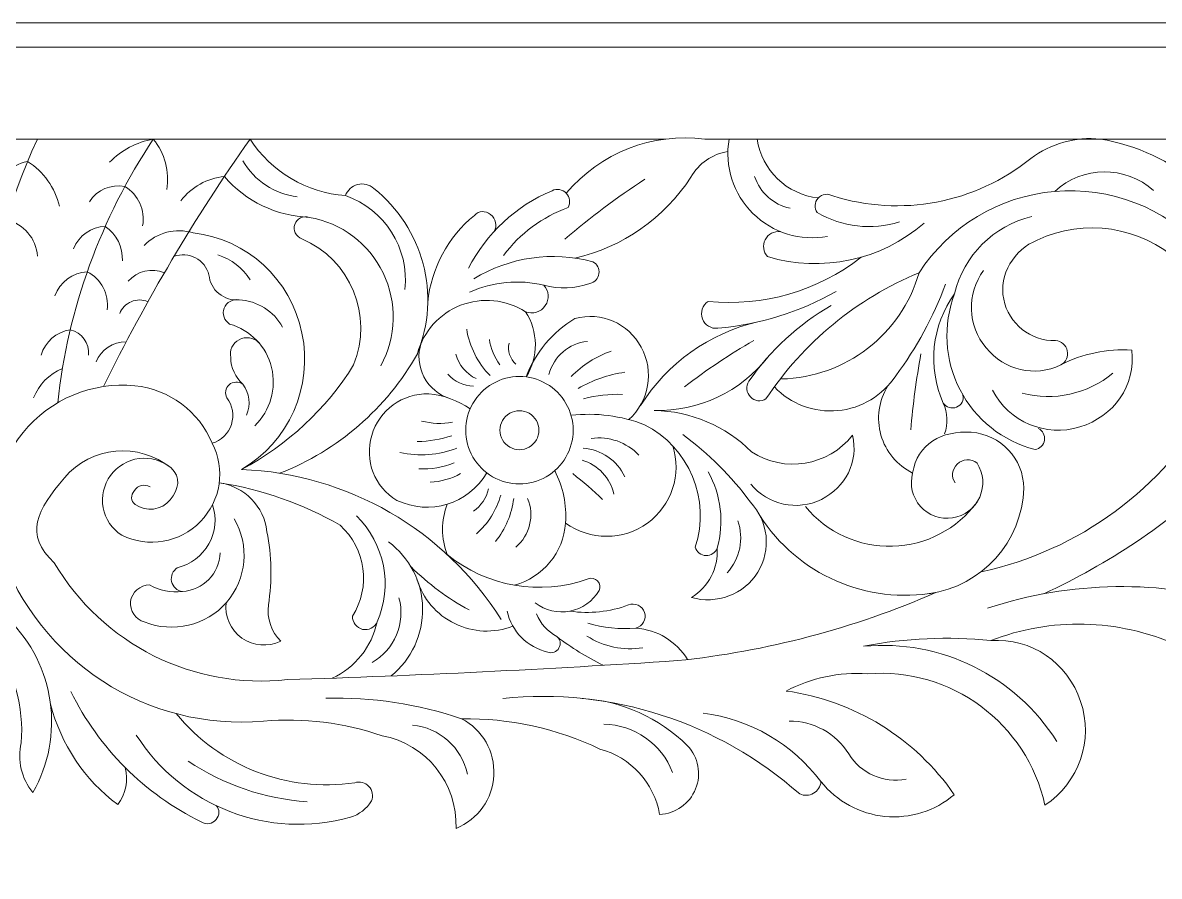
# Model space of a CAD drawing. Header units: millimetres. Extents: x 4332 to 4576, y 671 to 926.
# Drawn here: x 4437.22 to 4483.83, y 891.34 to 926.33 of the extents above; entities that cross this region are included whole.
import ezdxf

# ---------------------------------------------------------------- set-up
doc = ezdxf.new("R2010")
doc.units = ezdxf.units.MM
doc.header["$MEASUREMENT"] = 0
doc.layers.add('SITARA ALL', color=18, linetype='Continuous', true_color=0x000000)

msp = doc.modelspace()

# ---------------------------------------------------------------- linework, layer by layer
at = {"layer": 'SITARA ALL', "lineweight": 9}
for points, knots in [([(4332.3, 926.328), (4332.3, 926.328), (4576.3, 926.328), (4576.3, 926.328), (4576.3, 926.328), (4576.3, 804.328), (4576.3, 804.328), (4576.3, 804.328), (4332.3, 804.328), (4332.3, 804.328), (4332.3, 804.328), (4332.3, 926.328), (4332.3, 926.328)], [0, 0, 0, 0, 0.25, 0.25, 0.25, 0.5, 0.5, 0.5, 0.75, 0.75, 0.75, 1, 1, 1, 1]), ([(4529.529, 908.499), (4529.529, 908.499), (4529.529, 891.837), (4529.529, 891.837), (4529.529, 891.837), (4533.299, 891.837), (4533.299, 891.837), (4533.299, 891.837), (4533.299, 925.328), (4533.299, 925.328), (4533.299, 925.328), (4463.583, 925.328), (4463.583, 925.328), (4463.583, 925.328), (4433.299, 925.328), (4433.299, 925.328), (4433.299, 925.328), (4403.015, 925.328), (4403.015, 925.328), (4403.015, 925.328), (4333.3, 925.328), (4333.3, 925.328), (4333.3, 925.328), (4333.3, 891.837), (4333.3, 891.837), (4333.3, 891.837), (4337.069, 891.837), (4337.069, 891.837), (4337.069, 891.837), (4337.069, 908.499), (4337.069, 908.499)], [0, 0, 0, 0, 0.090909, 0.090909, 0.090909, 0.181818, 0.181818, 0.181818, 0.272727, 0.272727, 0.272727, 0.363636, 0.363636, 0.363636, 0.454545, 0.454545, 0.454545, 0.545455, 0.545455, 0.545455, 0.636364, 0.636364, 0.636364, 0.727273, 0.727273, 0.727273, 0.818182, 0.818182, 0.818182, 1, 1, 1, 1]), ([(4529.529, 913.281), (4529.529, 913.281), (4529.529, 921.559), (4529.529, 921.559), (4529.529, 921.559), (4465.192, 921.559), (4465.192, 921.559), (4463.043, 921.832), (4460.903, 920.996), (4459.511, 919.336)], [0, 0, 0, 0, 0.25, 0.25, 0.25, 0.5, 0.5, 0.5, 1, 1, 1, 1]), ([(4463.583, 921.559), (4463.583, 921.559), (4433.299, 921.559), (4433.299, 921.559), (4433.299, 921.559), (4403.015, 921.559), (4403.015, 921.559)], [0, 0, 0, 0, 0.333333, 0.333333, 0.333333, 1, 1, 1, 1]), ([(4437.825, 921.559), (4435.365, 916.277), (4434.827, 910.305), (4436.307, 904.669), (4435.783, 906.344), (4436.132, 908.171), (4437.238, 909.534), (4438.344, 910.897), (4440.075, 911.615), (4441.822, 911.447), (4443.232, 911.303), (4444.45, 910.397), (4444.993, 909.088)], [0, 0, 0, 0, 0.2, 0.2, 0.2, 0.4, 0.4, 0.4, 0.6, 0.6, 0.6, 1, 1, 1, 1]), ([(4443.131, 919.486), (4443.254, 920.224), (4443.052, 920.979), (4442.578, 921.559), (4440.424, 918.321), (4439.079, 914.615), (4438.657, 910.749)], [0, 0, 0, 0, 0.333333, 0.333333, 0.333333, 1, 1, 1, 1]), ([(4452.897, 915.398), (4453.076, 917.091), (4452.067, 918.683), (4450.458, 919.24), (4448.863, 919.356), (4447.414, 920.215), (4446.546, 921.559), (4444.282, 918.337), (4442.27, 914.945), (4440.53, 911.412)], [0, 0, 0, 0, 0.25, 0.25, 0.25, 0.5, 0.5, 0.5, 1, 1, 1, 1]), ([(4466.189, 921.559), (4465.995, 920.443), (4466.36, 919.304), (4467.166, 918.509), (4467.972, 917.713), (4469.108, 917.362), (4470.221, 917.571)], [0, 0, 0, 0, 0.333333, 0.333333, 0.333333, 1, 1, 1, 1]), ([(4479.094, 902.918), (4481.736, 904.14), (4484.17, 905.77), (4486.305, 907.749), (4488.311, 910.039), (4488.921, 913.235), (4487.899, 916.103), (4486.877, 918.97), (4484.416, 921.054), (4481.414, 921.559), (4480.396, 921.663), (4479.377, 921.379), (4478.56, 920.762), (4476.282, 918.923), (4473.231, 918.348), (4470.439, 919.229), (4470.243, 919.344), (4469.993, 919.306), (4469.841, 919.137), (4469.689, 918.968), (4469.668, 918.726), (4469.804, 918.543), (4470.824, 917.948), (4472.047, 917.81), (4473.175, 918.162)], [0, 0, 0, 0, 0.111111, 0.111111, 0.111111, 0.222222, 0.222222, 0.222222, 0.333333, 0.333333, 0.333333, 0.444444, 0.444444, 0.444444, 0.555556, 0.555556, 0.555556, 0.666667, 0.666667, 0.666667, 0.777778, 0.777778, 0.777778, 1, 1, 1, 1]), ([(4459.869, 916.683), (4461.827, 917.126), (4463.533, 918.315), (4464.626, 919.999), (4464.946, 920.56), (4465.502, 920.946), (4466.139, 921.05)], [0, 0, 0, 0, 0.333333, 0.333333, 0.333333, 1, 1, 1, 1]), ([(4438.73, 918.804), (4438.549, 919.564), (4438.08, 920.224), (4437.421, 920.645), (4436.708, 920.475), (4436.143, 919.935), (4435.94, 919.231)], [0, 0, 0, 0, 0.333333, 0.333333, 0.333333, 1, 1, 1, 1]), ([(4456.841, 901.866), (4454.521, 905.545), (4450.542, 907.844), (4446.196, 908.014), (4448.082, 909.011), (4449.669, 910.491), (4450.794, 912.303), (4451.612, 914.32), (4450.669, 916.618), (4448.668, 917.474), (4448.552, 917.514), (4448.456, 917.598), (4448.402, 917.709), (4448.348, 917.819), (4448.34, 917.947), (4448.38, 918.063), (4448.42, 918.18), (4448.505, 918.275), (4448.616, 918.329), (4448.726, 918.382), (4448.854, 918.389), (4448.97, 918.348), (4447.63, 918.399), (4446.37, 919.007), (4445.495, 920.024), (4444.785, 919.958), (4444.136, 919.596), (4443.708, 919.026)], [0, 0, 0, 0, 0.1, 0.1, 0.1, 0.2, 0.2, 0.2, 0.3, 0.3, 0.3, 0.4, 0.4, 0.4, 0.5, 0.5, 0.5, 0.6, 0.6, 0.6, 0.7, 0.7, 0.7, 0.8, 0.8, 0.8, 1, 1, 1, 1]), ([(4442.142, 918.004), (4442.257, 918.642), (4441.968, 919.283), (4441.413, 919.617), (4440.847, 919.723), (4440.274, 919.477), (4439.963, 918.992)], [0, 0, 0, 0, 0.333333, 0.333333, 0.333333, 1, 1, 1, 1]), ([(4453.405, 912.76), (4454.376, 915.166), (4453.651, 917.922), (4451.619, 919.535), (4451.44, 919.697), (4451.192, 919.758), (4450.958, 919.698), (4450.725, 919.638), (4450.538, 919.468), (4450.458, 919.24)], [0, 0, 0, 0, 0.25, 0.25, 0.25, 0.5, 0.5, 0.5, 1, 1, 1, 1]), ([(4456.943, 916.79), (4457.61, 917.692), (4458.531, 918.373), (4459.588, 918.747), (4459.692, 918.941), (4459.659, 919.179), (4459.507, 919.337), (4459.355, 919.495), (4459.123, 919.539), (4458.927, 919.442), (4457.447, 918.819), (4456.235, 917.695), (4455.503, 916.267)], [0, 0, 0, 0, 0.2, 0.2, 0.2, 0.4, 0.4, 0.4, 0.6, 0.6, 0.6, 1, 1, 1, 1]), ([(4485.594, 917.084), (4484.04, 918.752), (4481.804, 919.611), (4479.533, 919.411), (4477.262, 919.212), (4475.218, 917.99), (4473.978, 916.076)], [0, 0, 0, 0, 0.333333, 0.333333, 0.333333, 1, 1, 1, 1]), ([(4456.549, 917.769), (4456.689, 918.002), (4456.628, 918.304), (4456.408, 918.465), (4456.187, 918.625), (4455.926, 918.636), (4455.747, 918.43), (4454.662, 917.544), (4453.973, 916.264), (4453.831, 914.87)], [0, 0, 0, 0, 0.25, 0.25, 0.25, 0.5, 0.5, 0.5, 1, 1, 1, 1]), ([(4437.83, 916.759), (4437.776, 917.48), (4437.265, 918.084), (4436.562, 918.253), (4436.081, 917.972), (4435.687, 917.564), (4435.423, 917.073)], [0, 0, 0, 0, 0.333333, 0.333333, 0.333333, 1, 1, 1, 1]), ([(4451.908, 912.269), (4452.552, 913.446), (4452.587, 914.862), (4452.002, 916.069), (4451.417, 917.277), (4450.294, 918.125), (4448.97, 918.348)], [0, 0, 0, 0, 0.333333, 0.333333, 0.333333, 1, 1, 1, 1]), ([(4468.295, 917.764), (4468.038, 917.797), (4467.788, 917.665), (4467.67, 917.434), (4467.552, 917.203), (4467.589, 916.928), (4467.766, 916.739), (4470, 916.073), (4472.418, 916.588), (4474.185, 918.108)], [0, 0, 0, 0, 0.25, 0.25, 0.25, 0.5, 0.5, 0.5, 1, 1, 1, 1]), ([(4476.986, 911.268), (4477.657, 909.963), (4479.167, 909.327), (4480.569, 909.758), (4481.972, 910.188), (4482.876, 911.449), (4482.7, 912.906), (4481.691, 912.974), (4480.684, 912.764), (4479.786, 912.298), (4479.997, 912.409), (4480.108, 912.648), (4480.057, 912.881), (4480.006, 913.114), (4479.813, 913.283), (4479.575, 913.295), (4478.548, 913.271), (4477.652, 913.986), (4477.448, 914.993), (4477.243, 915.999), (4477.873, 917.038), (4478.827, 917.417), (4480.762, 918.328), (4483.056, 917.982), (4484.636, 916.54), (4486.216, 915.098), (4486.757, 912.808), (4486.026, 910.798), (4483.996, 907.224), (4480.537, 904.684), (4476.52, 903.815)], [0, 0, 0, 0, 0.090909, 0.090909, 0.090909, 0.181818, 0.181818, 0.181818, 0.272727, 0.272727, 0.272727, 0.363636, 0.363636, 0.363636, 0.454545, 0.454545, 0.454545, 0.545455, 0.545455, 0.545455, 0.636364, 0.636364, 0.636364, 0.727273, 0.727273, 0.727273, 0.818182, 0.818182, 0.818182, 1, 1, 1, 1]), ([(4441.311, 916.566), (4441.338, 917.127), (4441.073, 917.662), (4440.611, 917.981), (4440.03, 917.969), (4439.515, 917.606), (4439.311, 917.062)], [0, 0, 0, 0, 0.333333, 0.333333, 0.333333, 1, 1, 1, 1]), ([(4446.196, 908.014), (4448.14, 909.15), (4449.138, 911.403), (4448.674, 913.606), (4448.21, 915.809), (4446.446, 917.46), (4444.209, 917.715), (4443.495, 917.928), (4442.722, 917.73), (4442.2, 917.198)], [0, 0, 0, 0, 0.25, 0.25, 0.25, 0.5, 0.5, 0.5, 1, 1, 1, 1]), ([(4443.431, 916.752), (4443.72, 916.854), (4444.038, 916.831), (4444.31, 916.688), (4444.581, 916.545), (4444.781, 916.294), (4444.862, 915.998), (4444.887, 915.697), (4445.032, 915.418), (4445.265, 915.224), (4445.498, 915.031), (4445.797, 914.938), (4446.099, 914.969)], [0, 0, 0, 0, 0.2, 0.2, 0.2, 0.4, 0.4, 0.4, 0.6, 0.6, 0.6, 1, 1, 1, 1]), ([(4458.592, 915.564), (4459.217, 915.403), (4459.874, 915.429), (4460.483, 915.638), (4460.679, 915.683), (4460.827, 915.845), (4460.853, 916.045), (4460.879, 916.244), (4460.782, 916.437), (4460.604, 916.531), (4458.948, 916.978), (4457.183, 916.723), (4455.721, 915.826)], [0, 0, 0, 0, 0.2, 0.2, 0.2, 0.4, 0.4, 0.4, 0.6, 0.6, 0.6, 1, 1, 1, 1]), ([(4471.604, 916.717), (4469.826, 915.324), (4467.576, 914.675), (4465.329, 914.906), (4465.095, 914.751), (4464.999, 914.454), (4465.099, 914.191), (4465.198, 913.928), (4465.452, 913.767), (4465.73, 913.805), (4467.433, 913.956), (4469.084, 914.468), (4470.574, 915.307)], [0, 0, 0, 0, 0.2, 0.2, 0.2, 0.4, 0.4, 0.4, 0.6, 0.6, 0.6, 1, 1, 1, 1]), ([(4440.682, 914.564), (4440.769, 915.202), (4440.446, 915.826), (4439.873, 916.121), (4439.269, 916.092), (4438.744, 915.699), (4438.546, 915.127)], [0, 0, 0, 0, 0.333333, 0.333333, 0.333333, 1, 1, 1, 1]), ([(4447.759, 907.859), (4450.152, 908.79), (4452.147, 910.521), (4453.405, 912.76), (4453.647, 913.666), (4454.307, 914.403), (4455.181, 914.744), (4456.056, 915.085), (4457.046, 914.985), (4457.838, 914.483), (4458.134, 914.363), (4458.473, 914.466), (4458.651, 914.73), (4458.83, 914.994), (4458.813, 915.333), (4458.592, 915.564), (4457.573, 915.815), (4456.5, 915.715), (4455.545, 915.279)], [0, 0, 0, 0, 0.142857, 0.142857, 0.142857, 0.285714, 0.285714, 0.285714, 0.428571, 0.428571, 0.428571, 0.571429, 0.571429, 0.571429, 0.714286, 0.714286, 0.714286, 1, 1, 1, 1]), ([(4470.374, 914.739), (4469.038, 913.961), (4467.887, 912.903), (4467, 911.637), (4466.867, 911.432), (4466.894, 911.162), (4467.065, 910.987), (4467.235, 910.813), (4467.494, 910.774), (4467.701, 910.903), (4469.227, 913.217), (4471.415, 915.02), (4473.978, 916.076), (4473.252, 913.548), (4470.963, 911.786), (4468.334, 911.724)], [0, 0, 0, 0, 0.166667, 0.166667, 0.166667, 0.333333, 0.333333, 0.333333, 0.5, 0.5, 0.5, 0.666667, 0.666667, 0.666667, 1, 1, 1, 1]), ([(4476.622, 916.173), (4475.925, 915.215), (4475.968, 913.907), (4476.726, 912.996), (4477.484, 912.086), (4478.718, 911.786), (4479.786, 912.298)], [0, 0, 0, 0, 0.333333, 0.333333, 0.333333, 1, 1, 1, 1]), ([(4468.044, 911.398), (4468.717, 910.694), (4469.676, 910.335), (4470.646, 910.425), (4471.617, 910.516), (4472.489, 911.039), (4473.021, 911.856), (4473.878, 913.002), (4474.565, 914.266), (4475.059, 915.609)], [0, 0, 0, 0, 0.25, 0.25, 0.25, 0.5, 0.5, 0.5, 1, 1, 1, 1]), ([(4442.358, 914.893), (4442.14, 914.985), (4441.894, 914.985), (4441.676, 914.893), (4441.458, 914.801), (4441.286, 914.627), (4441.199, 914.407)], [0, 0, 0, 0, 0.333333, 0.333333, 0.333333, 1, 1, 1, 1]), ([(4446.74, 909.808), (4447.379, 910.424), (4447.641, 911.334), (4447.426, 912.195), (4447.211, 913.056), (4446.561, 913.734), (4445.708, 913.977), (4445.487, 914.113), (4445.393, 914.385), (4445.484, 914.628), (4445.575, 914.87), (4445.843, 915.011), (4446.099, 914.969), (4446.846, 914.928), (4447.52, 914.504), (4447.881, 913.848)], [0, 0, 0, 0, 0.166667, 0.166667, 0.166667, 0.333333, 0.333333, 0.333333, 0.5, 0.5, 0.5, 0.666667, 0.666667, 0.666667, 1, 1, 1, 1]), ([(4474.972, 910.738), (4474.315, 912.206), (4474.493, 913.915), (4475.437, 915.218), (4474.946, 913.935), (4475.027, 912.504), (4475.657, 911.284), (4476.288, 910.064), (4477.402, 909.173), (4478.733, 908.832), (4478.934, 908.86), (4479.092, 909.018), (4479.121, 909.219), (4479.149, 909.42), (4479.048, 909.613), (4478.864, 909.697)], [0, 0, 0, 0, 0.166667, 0.166667, 0.166667, 0.333333, 0.333333, 0.333333, 0.5, 0.5, 0.5, 0.666667, 0.666667, 0.666667, 1, 1, 1, 1]), ([(4462.073, 910.06), (4462.913, 910.807), (4463.126, 912.035), (4462.586, 913.021), (4462.046, 914.006), (4460.951, 914.503), (4459.869, 914.198), (4458.951, 913.651), (4458.245, 912.808), (4457.868, 911.808), (4458.38, 912.629), (4458.369, 913.673), (4457.838, 914.483)], [0, 0, 0, 0, 0.2, 0.2, 0.2, 0.4, 0.4, 0.4, 0.6, 0.6, 0.6, 1, 1, 1, 1]), ([(4439.918, 912.701), (4439.97, 913.185), (4439.65, 913.631), (4439.174, 913.733), (4438.602, 913.665), (4438.13, 913.255), (4437.984, 912.699)], [0, 0, 0, 0, 0.333333, 0.333333, 0.333333, 1, 1, 1, 1]), ([(4446.903, 913.211), (4446.691, 913.426), (4446.362, 913.476), (4446.096, 913.332), (4445.83, 913.189), (4445.688, 912.897), (4445.751, 912.602), (4445.762, 912.185), (4445.94, 911.79), (4446.246, 911.506), (4446.533, 911.147), (4446.591, 910.655), (4446.396, 910.238)], [0, 0, 0, 0, 0.2, 0.2, 0.2, 0.4, 0.4, 0.4, 0.6, 0.6, 0.6, 1, 1, 1, 1]), ([(4453.565, 913.208), (4453.41, 912.744), (4453.451, 912.238), (4453.678, 911.805), (4453.904, 911.373), (4454.295, 911.052), (4454.764, 910.915)], [0, 0, 0, 0, 0.333333, 0.333333, 0.333333, 1, 1, 1, 1]), ([(4467.074, 907.417), (4467.776, 906.557), (4468.979, 906.296), (4469.974, 906.788), (4470.969, 907.279), (4471.505, 908.339), (4471.25, 909.419), (4470.254, 908.155), (4468.456, 907.86), (4467.107, 908.736), (4466.047, 909.798), (4464.618, 910.406), (4463.118, 910.434), (4464.934, 910.385), (4466.664, 911.198), (4467.784, 912.626)], [0, 0, 0, 0, 0.166667, 0.166667, 0.166667, 0.333333, 0.333333, 0.333333, 0.5, 0.5, 0.5, 0.666667, 0.666667, 0.666667, 1, 1, 1, 1]), ([(4443.307, 908.078), (4442.942, 908.38), (4442.469, 908.518), (4441.999, 908.46), (4441.529, 908.402), (4441.106, 908.154), (4440.826, 907.772), (4440.547, 907.39), (4440.438, 906.909), (4440.524, 906.444), (4440.611, 905.978), (4440.884, 905.571), (4441.283, 905.315), (4442.366, 904.786), (4443.667, 905.013), (4444.507, 905.878), (4445.348, 906.742), (4445.552, 908.02), (4444.993, 909.088), (4445.365, 909.203), (4445.658, 909.492), (4445.778, 909.862), (4445.898, 910.232), (4445.833, 910.635), (4445.6, 910.947), (4445.499, 911.126), (4445.536, 911.351), (4445.689, 911.487), (4445.842, 911.624), (4446.08, 911.627), (4446.246, 911.506)], [0, 0, 0, 0, 0.090909, 0.090909, 0.090909, 0.181818, 0.181818, 0.181818, 0.272727, 0.272727, 0.272727, 0.363636, 0.363636, 0.363636, 0.454545, 0.454545, 0.454545, 0.545455, 0.545455, 0.545455, 0.636364, 0.636364, 0.636364, 0.727273, 0.727273, 0.727273, 0.818182, 0.818182, 0.818182, 1, 1, 1, 1]), ([(4459.794, 909.623), (4459.794, 910.41), (4459.374, 911.137), (4458.693, 911.53), (4458.012, 911.923), (4457.173, 911.923), (4456.492, 911.53), (4455.81, 911.137), (4455.391, 910.41), (4455.391, 909.623), (4455.391, 908.837), (4455.81, 908.11), (4456.492, 907.717), (4457.173, 907.324), (4458.012, 907.324), (4458.693, 907.717), (4459.374, 908.11), (4459.794, 908.837), (4459.794, 909.623)], [0, 0, 0, 0, 0.166667, 0.166667, 0.166667, 0.333333, 0.333333, 0.333333, 0.5, 0.5, 0.5, 0.666667, 0.666667, 0.666667, 0.833333, 0.833333, 0.833333, 1, 1, 1, 1]), ([(4455.573, 910.499), (4455.07, 910.847), (4454.485, 911.058), (4453.876, 911.11), (4452.798, 911.147), (4451.833, 910.447), (4451.534, 909.412), (4451.234, 908.376), (4451.637, 907.292), (4452.568, 906.748), (4453.904, 906.107), (4455.506, 906.597), (4456.252, 907.877)], [0, 0, 0, 0, 0.2, 0.2, 0.2, 0.4, 0.4, 0.4, 0.6, 0.6, 0.6, 1, 1, 1, 1]), ([(4474.39, 902.922), (4476.563, 903.232), (4478.201, 905.053), (4478.274, 907.247), (4478.258, 908.454), (4477.323, 909.448), (4476.12, 909.537), (4474.917, 909.626), (4473.907, 909.058), (4473.714, 907.867), (4473.081, 908.181), (4472.609, 908.747), (4472.415, 909.426), (4472.221, 910.105), (4472.324, 910.839), (4472.696, 911.439)], [0, 0, 0, 0, 0.166667, 0.166667, 0.166667, 0.333333, 0.333333, 0.333333, 0.5, 0.5, 0.5, 0.666667, 0.666667, 0.666667, 1, 1, 1, 1]), ([(4475.027, 909.468), (4475.161, 909.884), (4475.142, 910.335), (4474.972, 910.738), (4475.089, 910.558), (4475.318, 910.487), (4475.516, 910.571), (4475.714, 910.655), (4475.827, 910.852), (4475.778, 911.061)], [0, 0, 0, 0, 0.25, 0.25, 0.25, 0.5, 0.5, 0.5, 1, 1, 1, 1]), ([(4458.392, 909.623), (4458.392, 909.338), (4458.24, 909.074), (4457.992, 908.931), (4457.745, 908.788), (4457.44, 908.788), (4457.192, 908.931), (4456.945, 909.074), (4456.793, 909.338), (4456.793, 909.623), (4456.793, 909.909), (4456.945, 910.173), (4457.192, 910.316), (4457.44, 910.459), (4457.745, 910.459), (4457.992, 910.316), (4458.24, 910.173), (4458.392, 909.909), (4458.392, 909.623)], [0, 0, 0, 0, 0.166667, 0.166667, 0.166667, 0.333333, 0.333333, 0.333333, 0.5, 0.5, 0.5, 0.666667, 0.666667, 0.666667, 0.833333, 0.833333, 0.833333, 1, 1, 1, 1]), ([(4459.707, 910.236), (4460.728, 910.35), (4461.762, 910.217), (4462.721, 909.85), (4464.554, 908.918), (4465.436, 906.789), (4464.804, 904.832), (4464.857, 904.633), (4465.033, 904.492), (4465.239, 904.485), (4465.445, 904.477), (4465.629, 904.599), (4465.697, 904.794), (4465.997, 905.842), (4465.863, 906.966), (4465.324, 907.915)], [0, 0, 0, 0, 0.166667, 0.166667, 0.166667, 0.333333, 0.333333, 0.333333, 0.5, 0.5, 0.5, 0.666667, 0.666667, 0.666667, 1, 1, 1, 1]), ([(4429.961, 901.873), (4428.051, 900.006), (4427.638, 897.089), (4428.958, 894.768), (4429.427, 895.338), (4429.603, 896.093), (4429.435, 896.812), (4429.324, 898.273), (4429.721, 899.729), (4430.56, 900.932), (4432.272, 903.484), (4433.223, 906.469), (4433.299, 909.542), (4433.376, 906.469), (4434.326, 903.484), (4436.039, 900.932), (4436.878, 899.73), (4437.275, 898.273), (4437.163, 896.812), (4436.996, 896.093), (4437.172, 895.338), (4437.641, 894.768), (4438.959, 897.09), (4438.549, 900.007), (4436.638, 901.873)], [0, 0, 0, 0, 0.111111, 0.111111, 0.111111, 0.222222, 0.222222, 0.222222, 0.333333, 0.333333, 0.333333, 0.444444, 0.444444, 0.444444, 0.555556, 0.555556, 0.555556, 0.666667, 0.666667, 0.666667, 0.777778, 0.777778, 0.777778, 1, 1, 1, 1]), ([(4464.289, 909.444), (4465.35, 908.668), (4466.285, 907.734), (4467.063, 906.674), (4467.801, 905.897), (4467.927, 904.721), (4467.37, 903.805), (4466.813, 902.888), (4465.671, 902.471), (4464.641, 902.768), (4465.348, 903.19), (4465.756, 903.973), (4465.697, 904.794)], [0, 0, 0, 0, 0.2, 0.2, 0.2, 0.4, 0.4, 0.4, 0.6, 0.6, 0.6, 1, 1, 1, 1]), ([(4442.445, 907.301), (4442.226, 907.432), (4441.942, 907.367), (4441.801, 907.154), (4441.66, 906.941), (4441.626, 906.734), (4441.832, 906.583), (4442.288, 906.256), (4442.919, 906.339), (4443.275, 906.773), (4443.63, 907.207), (4443.718, 907.696), (4443.307, 908.078), (4441.977, 909.148), (4440.038, 908.967), (4438.93, 907.668), (4437.822, 906.37), (4437.252, 905.335), (4438.519, 904.191), (4440.485, 900.846), (4444.228, 898.969), (4448.084, 899.398), (4453.417, 899.563), (4458.746, 899.823), (4464.07, 900.176), (4467.724, 900.555), (4471.297, 901.495), (4474.663, 902.966), (4471.842, 902.458), (4468.991, 903.707), (4467.448, 906.122)], [0, 0, 0, 0, 0.090909, 0.090909, 0.090909, 0.181818, 0.181818, 0.181818, 0.272727, 0.272727, 0.272727, 0.363636, 0.363636, 0.363636, 0.454545, 0.454545, 0.454545, 0.545455, 0.545455, 0.545455, 0.636364, 0.636364, 0.636364, 0.727273, 0.727273, 0.727273, 0.818182, 0.818182, 0.818182, 1, 1, 1, 1]), ([(4463.875, 908.983), (4464.253, 907.815), (4463.837, 906.536), (4462.845, 905.812), (4461.853, 905.088), (4460.482, 905.102), (4459.484, 905.818), (4459.534, 906.561), (4459.381, 907.303), (4459.04, 907.965)], [0, 0, 0, 0, 0.25, 0.25, 0.25, 0.5, 0.5, 0.5, 1, 1, 1, 1]), ([(4473.714, 907.867), (4473.582, 907.387), (4473.703, 906.873), (4474.034, 906.502), (4474.365, 906.131), (4474.858, 905.952), (4475.35, 906.029), (4475.841, 906.105), (4476.261, 906.426), (4476.464, 906.88), (4476.666, 907.335), (4476.627, 907.857), (4476.356, 908.274), (4476.115, 908.469), (4475.765, 908.452), (4475.544, 908.235), (4475.323, 908.017), (4475.271, 907.708), (4475.462, 907.464)], [0, 0, 0, 0, 0.142857, 0.142857, 0.142857, 0.285714, 0.285714, 0.285714, 0.428571, 0.428571, 0.428571, 0.571429, 0.571429, 0.571429, 0.714286, 0.714286, 0.714286, 1, 1, 1, 1]), ([(4449.91, 899.458), (4450.856, 899.889), (4451.541, 900.743), (4451.755, 901.761), (4451.653, 901.532), (4451.404, 901.406), (4451.159, 901.46), (4450.914, 901.514), (4450.742, 901.749), (4450.745, 902), (4451.507, 903.201), (4451.293, 904.775), (4450.236, 905.728), (4448.708, 906.613), (4447.028, 907.203), (4445.282, 907.467), (4446.316, 907.326), (4447.122, 906.5), (4447.24, 905.464), (4447.433, 904.474), (4447.452, 903.457), (4447.295, 902.461), (4447.232, 901.914), (4447.418, 901.368), (4447.803, 900.974), (4447.289, 900.725), (4446.681, 900.774), (4446.215, 901.103), (4445.748, 901.432), (4445.498, 901.995), (4445.561, 902.563)], [0, 0, 0, 0, 0.090909, 0.090909, 0.090909, 0.181818, 0.181818, 0.181818, 0.272727, 0.272727, 0.272727, 0.363636, 0.363636, 0.363636, 0.454545, 0.454545, 0.454545, 0.545455, 0.545455, 0.545455, 0.636364, 0.636364, 0.636364, 0.727273, 0.727273, 0.727273, 0.818182, 0.818182, 0.818182, 1, 1, 1, 1]), ([(4445.321, 904.598), (4445.292, 903.75), (4444.622, 903.063), (4443.775, 903.012), (4443.555, 903.041), (4443.377, 903.205), (4443.328, 903.421), (4443.28, 903.638), (4443.377, 903.865), (4443.563, 903.985), (4444.111, 904.115), (4444.58, 904.468), (4444.855, 904.96), (4445.13, 905.452), (4445.187, 906.033), (4445.011, 906.568)], [0, 0, 0, 0, 0.166667, 0.166667, 0.166667, 0.333333, 0.333333, 0.333333, 0.5, 0.5, 0.5, 0.666667, 0.666667, 0.666667, 1, 1, 1, 1]), ([(4458.239, 902.541), (4458.645, 902.23), (4459.164, 902.109), (4459.665, 902.207), (4460.166, 902.305), (4460.599, 902.61), (4460.858, 903.05), (4460.921, 903.181), (4460.898, 903.338), (4460.798, 903.444), (4460.699, 903.55), (4460.547, 903.585), (4460.412, 903.53), (4458.445, 902.828), (4456.252, 903.205), (4454.631, 904.522), (4454.376, 905.188), (4454.376, 905.926), (4454.631, 906.592)], [0, 0, 0, 0, 0.142857, 0.142857, 0.142857, 0.285714, 0.285714, 0.285714, 0.428571, 0.428571, 0.428571, 0.571429, 0.571429, 0.571429, 0.714286, 0.714286, 0.714286, 1, 1, 1, 1]), ([(4469.32, 906.493), (4470.194, 905.427), (4471.511, 904.826), (4472.888, 904.864), (4474.266, 904.902), (4475.543, 905.568), (4476.356, 906.68)], [0, 0, 0, 0, 0.333333, 0.333333, 0.333333, 1, 1, 1, 1]), ([(4445.893, 905.994), (4446.532, 904.903), (4446.406, 903.526), (4445.581, 902.567), (4444.755, 901.609), (4443.382, 901.293), (4442.208, 901.764), (4441.842, 901.867), (4441.604, 902.22), (4441.647, 902.598), (4441.689, 902.976), (4442.04, 903.268), (4442.42, 903.287), (4442.832, 903.055), (4443.306, 902.959), (4443.775, 903.012)], [0, 0, 0, 0, 0.166667, 0.166667, 0.166667, 0.333333, 0.333333, 0.333333, 0.5, 0.5, 0.5, 0.666667, 0.666667, 0.666667, 1, 1, 1, 1]), ([(4452.327, 899.55), (4453.165, 900.226), (4453.643, 901.252), (4453.622, 902.329), (4453.6, 903.406), (4453.087, 904.407), (4452.222, 905.049)], [0, 0, 0, 0, 0.333333, 0.333333, 0.333333, 1, 1, 1, 1]), ([(4436.307, 904.669), (4437.89, 900.15), (4442.328, 897.28), (4447.097, 897.699), (4448.742, 897.838), (4450.399, 897.633), (4451.96, 897.098), (4453.772, 896.76), (4455.062, 895.142), (4454.993, 893.301), (4455.892, 893.663), (4456.498, 894.515), (4456.543, 895.483), (4456.589, 896.45), (4456.08, 897.349), (4455.219, 897.794)], [0, 0, 0, 0, 0.166667, 0.166667, 0.166667, 0.333333, 0.333333, 0.333333, 0.5, 0.5, 0.5, 0.666667, 0.666667, 0.666667, 1, 1, 1, 1]), ([(4453.389, 903.516), (4453.629, 902.72), (4454.19, 902.059), (4454.938, 901.693), (4455.685, 901.328), (4456.547, 901.289), (4457.323, 901.589)], [0, 0, 0, 0, 0.333333, 0.333333, 0.333333, 1, 1, 1, 1]), ([(4501.063, 902.009), (4504.389, 901.491), (4507.085, 899.034), (4507.913, 895.771), (4508.082, 895.084), (4507.814, 894.363), (4507.236, 893.953), (4506.659, 893.544), (4505.877, 893.537), (4505.285, 893.924), (4505.869, 897.364), (4503.565, 900.626), (4500.126, 901.215), (4500.942, 900.383), (4501.264, 899.184), (4500.976, 898.054), (4500.687, 896.924), (4499.819, 896.024), (4498.704, 895.684), (4499.099, 898.537), (4497.685, 901.333), (4495.152, 902.702), (4492.71, 901.454), (4489.834, 901.374), (4487.326, 902.483), (4483.876, 903.504), (4480.199, 903.451), (4476.781, 902.327)], [0, 0, 0, 0, 0.1, 0.1, 0.1, 0.2, 0.2, 0.2, 0.3, 0.3, 0.3, 0.4, 0.4, 0.4, 0.5, 0.5, 0.5, 0.6, 0.6, 0.6, 0.7, 0.7, 0.7, 0.8, 0.8, 0.8, 1, 1, 1, 1]), ([(4460.396, 901.71), (4461.036, 901.523), (4461.704, 901.455), (4462.369, 901.509), (4462.503, 901.543), (4462.617, 901.632), (4462.683, 901.753), (4462.75, 901.874), (4462.764, 902.017), (4462.721, 902.149), (4462.678, 902.28), (4462.583, 902.388), (4462.457, 902.447), (4462.332, 902.506), (4462.189, 902.511), (4462.06, 902.46), (4461.296, 902.174), (4460.471, 902.086), (4459.664, 902.206)], [0, 0, 0, 0, 0.142857, 0.142857, 0.142857, 0.285714, 0.285714, 0.285714, 0.428571, 0.428571, 0.428571, 0.571429, 0.571429, 0.571429, 0.714286, 0.714286, 0.714286, 1, 1, 1, 1]), ([(4456.912, 898.628), (4461.337, 899.084), (4465.754, 897.661), (4469.083, 894.71), (4469.266, 894.629), (4469.477, 894.64), (4469.65, 894.741), (4469.823, 894.841), (4469.937, 895.017), (4469.957, 895.216), (4470.602, 894.406), (4471.548, 893.892), (4472.579, 893.792), (4473.61, 893.692), (4474.633, 894.01), (4475.422, 894.681), (4473.82, 897.001), (4471.321, 898.542), (4468.528, 898.931), (4469.552, 899.472), (4470.707, 899.716), (4471.862, 899.636), (4475.291, 899.915), (4478.401, 897.612), (4479.141, 894.252), (4480.54, 895.172), (4481.141, 896.921), (4480.603, 898.507), (4480.065, 900.093), (4478.591, 901.119), (4476.921, 900.998), (4479.385, 901.959), (4482.13, 901.895), (4484.547, 900.821), (4486.963, 899.748), (4488.856, 897.741), (4489.795, 895.269), (4490.404, 895.163), (4491.017, 895.436), (4491.345, 895.96), (4491.673, 896.484), (4491.657, 897.145), (4491.295, 897.646), (4492.83, 897.286), (4494.158, 896.324), (4494.978, 894.977), (4495.452, 895.907), (4495.487, 896.999), (4495.074, 897.958), (4494.662, 898.917), (4493.85, 899.64), (4492.849, 899.935)], [0, 0, 0, 0, 0.055556, 0.055556, 0.055556, 0.111111, 0.111111, 0.111111, 0.166667, 0.166667, 0.166667, 0.222222, 0.222222, 0.222222, 0.277778, 0.277778, 0.277778, 0.333333, 0.333333, 0.333333, 0.388889, 0.388889, 0.388889, 0.444444, 0.444444, 0.444444, 0.5, 0.5, 0.5, 0.555556, 0.555556, 0.555556, 0.611111, 0.611111, 0.611111, 0.666667, 0.666667, 0.666667, 0.722222, 0.722222, 0.722222, 0.777778, 0.777778, 0.777778, 0.833333, 0.833333, 0.833333, 0.888889, 0.888889, 0.888889, 1, 1, 1, 1]), ([(4457.083, 902.209), (4457.27, 901.374), (4457.919, 900.72), (4458.753, 900.528), (4458.926, 900.462), (4459.122, 900.533), (4459.212, 900.695), (4459.302, 900.857), (4459.276, 901.048), (4459.128, 901.161)], [0, 0, 0, 0, 0.25, 0.25, 0.25, 0.5, 0.5, 0.5, 1, 1, 1, 1]), ([(4458.286, 902.089), (4458.456, 901.695), (4458.752, 901.368), (4459.128, 901.161), (4459.721, 900.709), (4460.355, 900.315), (4461.023, 899.985)], [0, 0, 0, 0, 0.333333, 0.333333, 0.333333, 1, 1, 1, 1]), ([(4476.921, 900.998), (4475.18, 901.179), (4473.423, 901.101), (4471.705, 900.766), (4474.867, 901.067), (4477.931, 899.556), (4479.622, 896.867)], [0, 0, 0, 0, 0.333333, 0.333333, 0.333333, 1, 1, 1, 1]), ([(4439.2, 898.907), (4440.339, 896.583), (4442.219, 894.705), (4444.544, 893.569), (4444.739, 893.438), (4445.003, 893.477), (4445.151, 893.659), (4445.3, 893.841), (4445.32, 894.069), (4445.152, 894.234)], [0, 0, 0, 0, 0.25, 0.25, 0.25, 0.5, 0.5, 0.5, 1, 1, 1, 1]), ([(4449.654, 898.634), (4451.544, 898.691), (4453.43, 898.407), (4455.219, 897.794), (4457.179, 897.821), (4459.12, 897.397), (4460.89, 896.554), (4462.159, 896.215), (4463.115, 895.167), (4463.34, 893.873), (4463.994, 893.902), (4464.571, 894.311), (4464.815, 894.919), (4465.06, 895.527), (4464.933, 896.214), (4464.481, 896.688), (4463.323, 897.835), (4461.79, 898.524), (4460.164, 898.628)], [0, 0, 0, 0, 0.142857, 0.142857, 0.142857, 0.285714, 0.285714, 0.285714, 0.428571, 0.428571, 0.428571, 0.571429, 0.571429, 0.571429, 0.714286, 0.714286, 0.714286, 1, 1, 1, 1]), ([(4438.363, 898.395), (4438.785, 896.748), (4439.757, 895.295), (4441.119, 894.278), (4441.454, 894.707), (4441.568, 895.267), (4441.427, 895.793)], [0, 0, 0, 0, 0.333333, 0.333333, 0.333333, 1, 1, 1, 1]), ([(4441.88, 897.127), (4443.749, 894.194), (4447.309, 892.825), (4450.66, 893.754), (4451.02, 893.865), (4451.327, 894.105), (4451.522, 894.428), (4451.606, 894.629), (4451.564, 894.86), (4451.417, 895.02), (4451.269, 895.181), (4451.045, 895.241), (4450.837, 895.174), (4448.071, 894.765), (4445.291, 895.841), (4443.519, 898.004)], [0, 0, 0, 0, 0.166667, 0.166667, 0.166667, 0.333333, 0.333333, 0.333333, 0.5, 0.5, 0.5, 0.666667, 0.666667, 0.666667, 1, 1, 1, 1]), ([(4468.649, 897.695), (4469.643, 897.709), (4470.572, 897.2), (4471.097, 896.355), (4471.587, 895.554), (4472.522, 895.14), (4473.444, 895.317)], [0, 0, 0, 0, 0.333333, 0.333333, 0.333333, 1, 1, 1, 1])]:
    msp.add_open_spline(points, degree=3, knots=knots, dxfattribs=at)
for points in [[(4442.578, 921.559), (4441.897, 921.433), (4441.271, 921.102), (4440.784, 920.609)], [(4467.336, 921.559), (4467.529, 920.279), (4468.555, 919.289), (4469.841, 919.146)], [(4446.256, 920.671), (4446.719, 919.851), (4447.547, 919.302), (4448.484, 919.196)], [(4483.597, 919.45), (4482.436, 920.483), (4480.683, 920.47), (4479.54, 919.416)], [(4467.234, 920.019), (4467.46, 919.362), (4468.01, 918.871), (4468.687, 918.721)], [(4462.733, 919.911), (4461.586, 919.166), (4460.491, 918.344), (4459.455, 917.45)], [(4478.599, 918.384), (4477.031, 918.01), (4475.808, 916.787), (4475.437, 915.218)], [(4446.55, 915.784), (4446.243, 916.27), (4445.775, 916.633), (4445.228, 916.808)], [(4443.031, 916.075), (4442.516, 916.294), (4441.918, 916.154), (4441.554, 915.728)], [(4467.371, 914.066), (4465.375, 913.605), (4463.644, 912.372), (4462.557, 910.636)], [(4455.429, 913.762), (4455.544, 913.045), (4455.879, 912.381), (4456.387, 911.862)], [(4441.463, 913.244), (4440.925, 913.252), (4440.437, 912.93), (4440.233, 912.432)], [(4456.36, 913.346), (4456.411, 912.968), (4456.559, 912.61), (4456.79, 912.306)], [(4457.165, 913.193), (4457.098, 912.878), (4457.204, 912.55), (4457.443, 912.333)], [(4460.379, 913.265), (4459.623, 913.185), (4458.995, 912.647), (4458.802, 911.911)], [(4467.2, 913.305), (4466.213, 912.734), (4465.264, 912.099), (4464.361, 911.403)], [(4454.985, 912.736), (4455.105, 912.298), (4455.408, 911.933), (4455.818, 911.737)], [(4461.357, 912.866), (4460.734, 912.651), (4460.171, 912.294), (4459.712, 911.823)], [(4474.057, 912.751), (4473.862, 911.721), (4473.723, 910.681), (4473.641, 909.636)], [(4438.852, 912.148), (4438.309, 911.926), (4437.882, 911.492), (4437.669, 910.946)], [(4454.651, 911.917), (4454.926, 911.624), (4455.305, 911.45), (4455.707, 911.432)], [(4461.912, 912), (4461.238, 911.903), (4460.589, 911.677), (4460.001, 911.334)], [(4478.205, 911.136), (4479.507, 910.802), (4480.89, 911.107), (4481.93, 911.959)], [(4461.823, 911.09), (4461.284, 911.112), (4460.745, 911.052), (4460.223, 910.913)], [(4453.58, 909.998), (4453.994, 909.889), (4454.426, 909.874), (4454.846, 909.953)], [(4453.403, 909.155), (4453.885, 909.169), (4454.364, 909.251), (4454.824, 909.399)], [(4462.489, 908.597), (4461.989, 909.133), (4461.259, 909.39), (4460.534, 909.285)], [(4452.692, 908.711), (4453.469, 908.533), (4454.282, 908.595), (4455.023, 908.889)], [(4461.912, 907.71), (4461.6, 908.386), (4460.944, 908.837), (4460.201, 908.886)], [(4461.467, 907), (4461.316, 907.669), (4460.815, 908.204), (4460.157, 908.398)], [(4453.469, 908.046), (4453.963, 908.013), (4454.457, 908.097), (4454.912, 908.29)], [(4453.936, 907.492), (4454.372, 907.513), (4454.797, 907.634), (4455.179, 907.847)], [(4461.001, 906.778), (4460.613, 907.155), (4460.205, 907.511), (4459.779, 907.843)], [(4455.703, 906.299), (4456.016, 906.518), (4456.239, 906.844), (4456.328, 907.215)], [(4455.828, 905.369), (4456.306, 905.796), (4456.653, 906.349), (4456.829, 906.965)], [(4456.606, 905.064), (4457.019, 905.568), (4457.279, 906.18), (4457.357, 906.827)], [(4457.441, 904.825), (4458.021, 905.315), (4458.218, 906.123), (4457.927, 906.824)], [(4451.755, 901.761), (4452.408, 903.247), (4452.07, 904.98), (4450.905, 906.11)], [(4457.392, 903.269), (4458.559, 903.591), (4459.396, 904.61), (4459.484, 905.818)], [(4466.111, 903.781), (4466.64, 904.355), (4466.808, 905.174), (4466.545, 905.91)], [(4453.148, 904.016), (4453.855, 903.323), (4454.655, 902.731), (4455.525, 902.257)], [(4451.546, 900.098), (4452.477, 900.627), (4452.932, 901.718), (4452.651, 902.752)], [(4464.488, 900.222), (4464.03, 900.968), (4463.242, 901.447), (4462.369, 901.509)], [(4460.357, 901.184), (4461.037, 900.748), (4461.853, 900.577), (4462.651, 900.702)], [(4469.957, 895.216), (4468.787, 896.762), (4467.05, 897.775), (4465.128, 898.029)], [(4455.466, 895.526), (4455.223, 896.614), (4454.313, 897.424), (4453.204, 897.537)], [(4463.867, 895.597), (4463.422, 896.77), (4462.307, 897.552), (4461.052, 897.569)], [(4444.013, 896.062), (4445.463, 895.085), (4447.145, 894.51), (4448.89, 894.394)]]:
    msp.add_open_spline(points, degree=3, dxfattribs=at)

doc.saveas('drawing.dxf')
